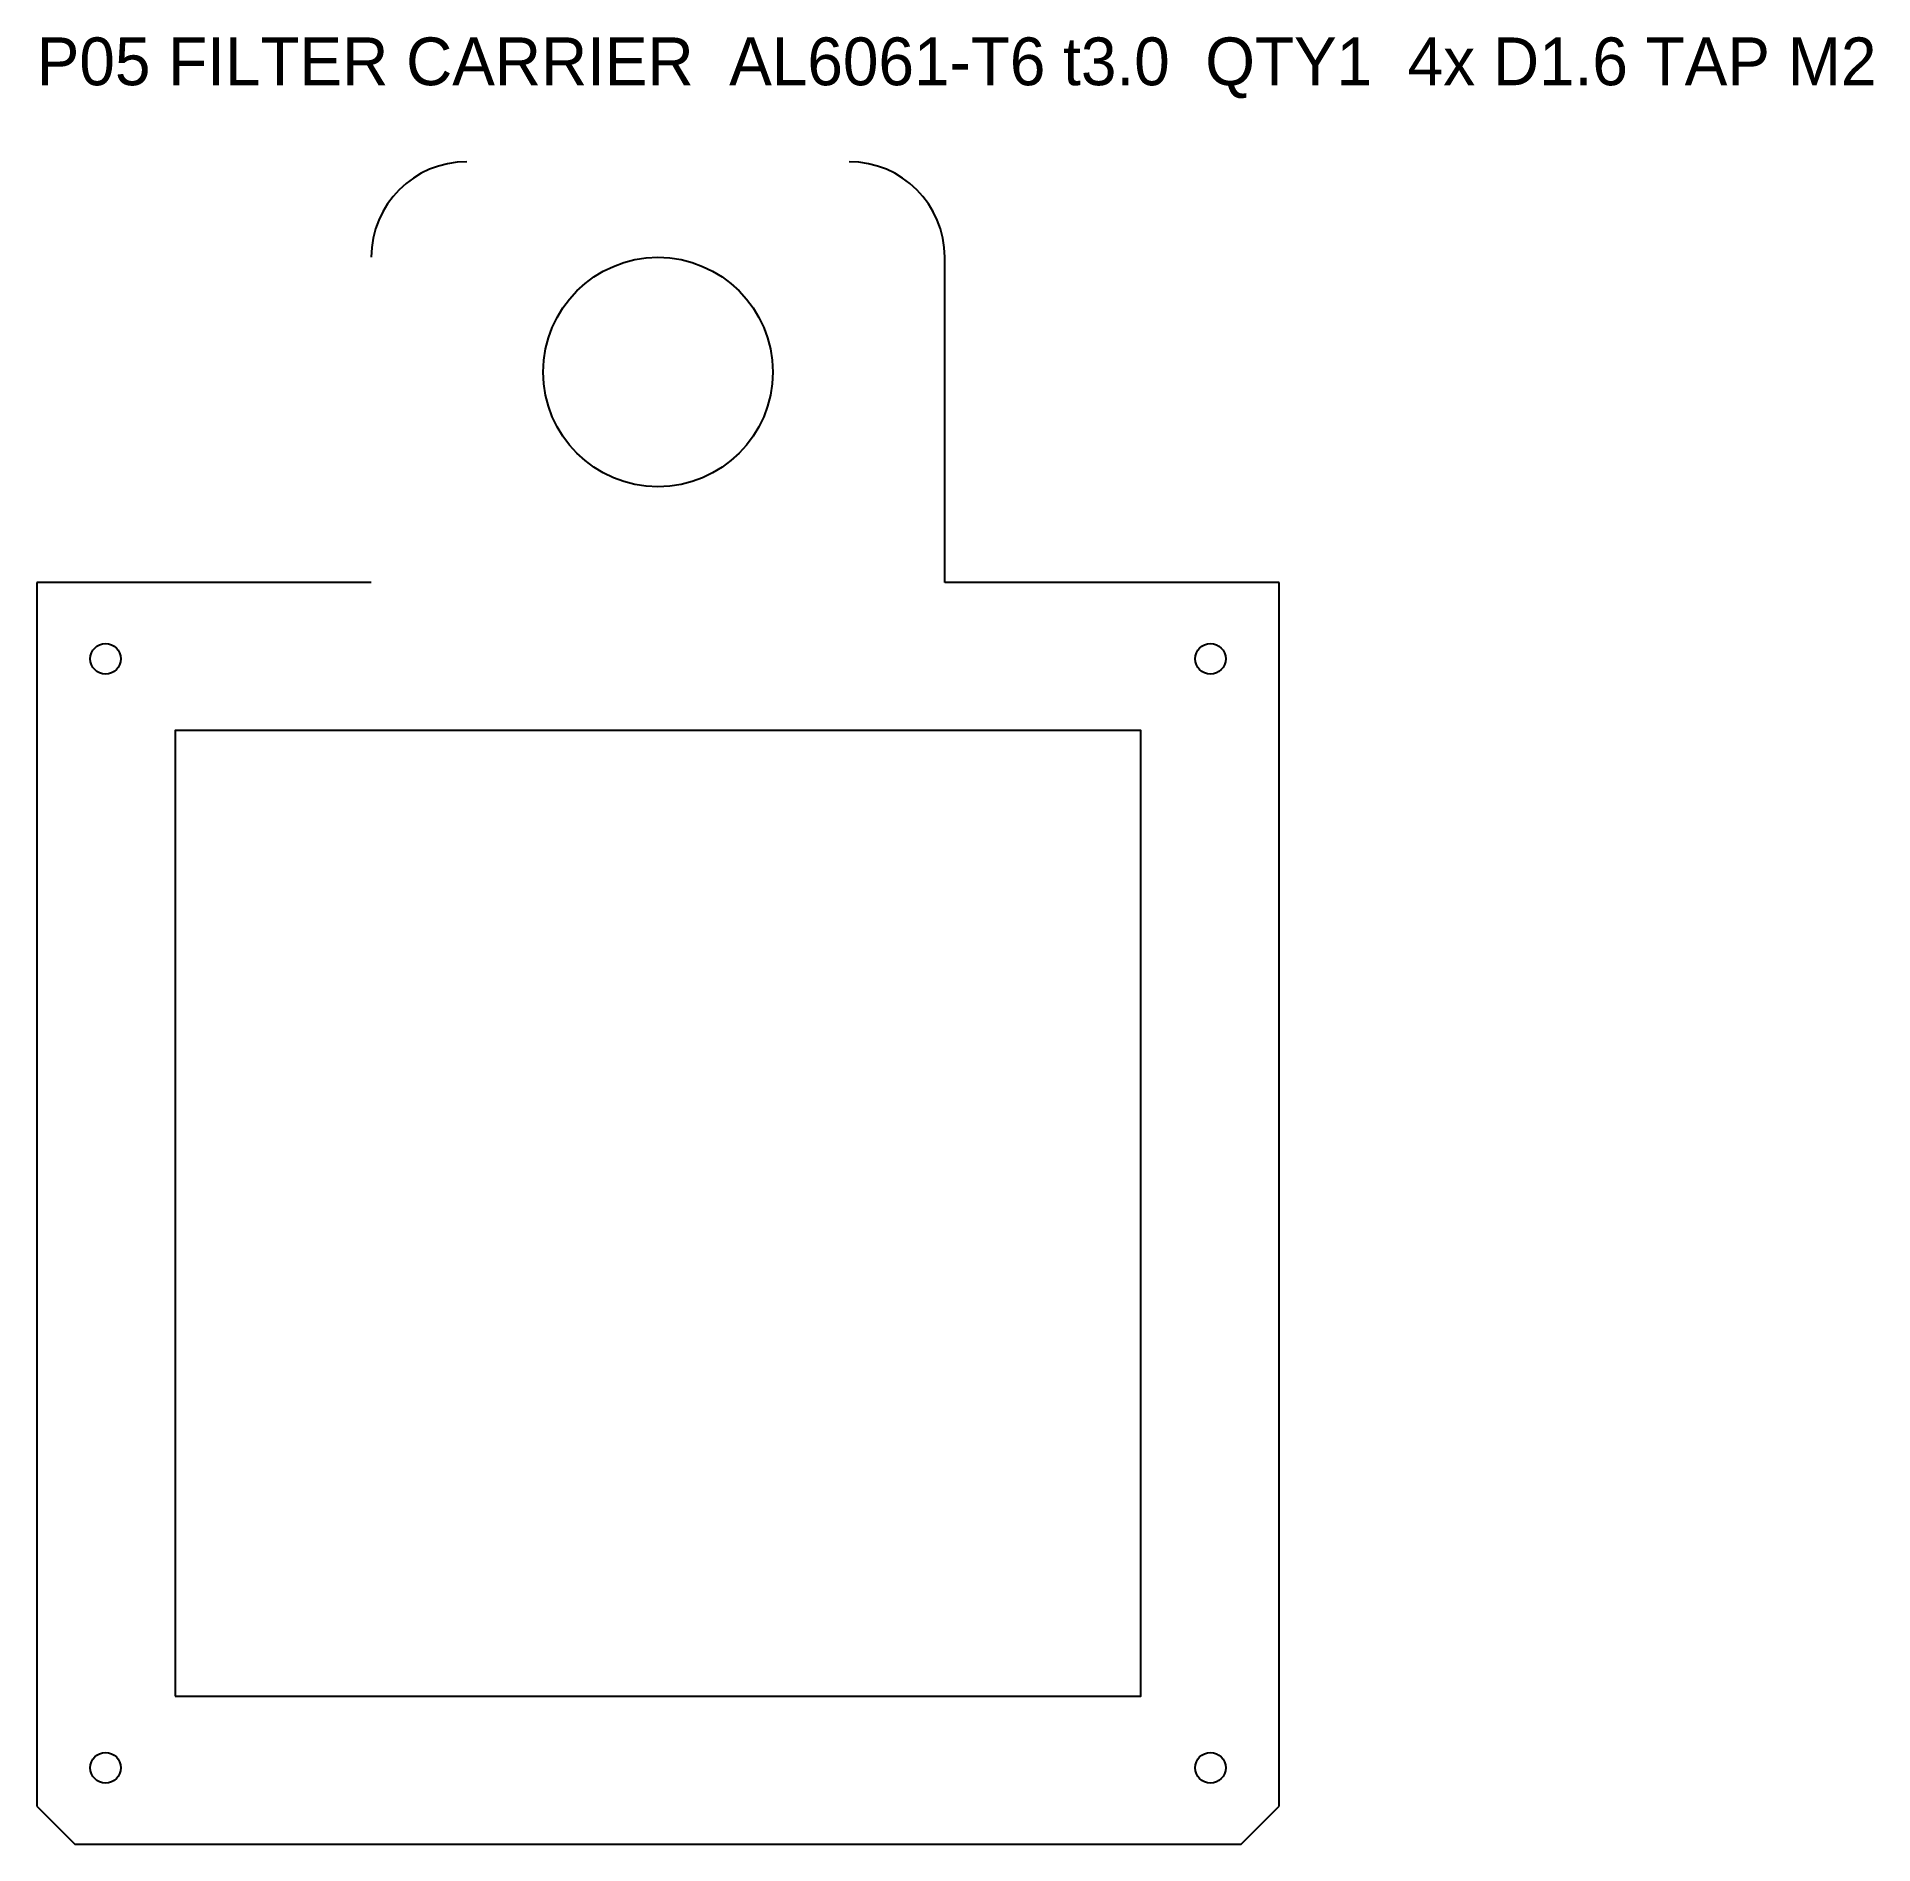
# Model space of a CAD drawing. Header units: millimetres. Extents: x -32.5 to 63.6, y -33 to 61.5.
import ezdxf

# ---------------------------------------------------------------- set-up
doc = ezdxf.new("R2010")
doc.units = ezdxf.units.MM
doc.layers.add('CUT', color=7, linetype='Continuous')
doc.layers.add('NOTE', color=3, linetype='Continuous')

msp = doc.modelspace()

# ---------------------------------------------------------------- linework, layer by layer
at = {"layer": 'CUT'}
for p, q in [((15, 33), (15, 50)), ((-15, 33), (-32.5, 33)), ((-32.5, 33), (-32.5, -31)), ((32.5, 33), (15, 33)), ((32.5, -31), (32.5, 33)), ((-32.5, -31), (-30.5, -33)), ((30.5, -33), (32.5, -31)), ((-30.5, -33), (30.5, -33))]:
    msp.add_line(p, q, dxfattribs=at)
msp.add_lwpolyline([(-25.25, -25.25), (25.25, -25.25), (25.25, 25.25), (-25.25, 25.25)], close=True, dxfattribs=at)
for centre, radius in [((0, 44), 6), ((-28.9, 29), 0.8), ((28.9, 29), 0.8), ((-28.9, -29), 0.8), ((28.9, -29), 0.8)]:
    msp.add_circle(centre, radius, dxfattribs=at)
for centre, start, end in [((-10, 50), 90, 180), ((10, 50), 0, 90)]:
    msp.add_arc(centre, 5, start, end, dxfattribs=at)

# ---------------------------------------------------------------- texts
at = {"layer": 'NOTE'}
msp.add_text('P05 FILTER CARRIER  AL6061-T6 t3.0  QTY1  4x D1.6 TAP M2', height=2.5, dxfattribs=at).set_placement((-32.5, 59))

doc.saveas('drawing.dxf')
